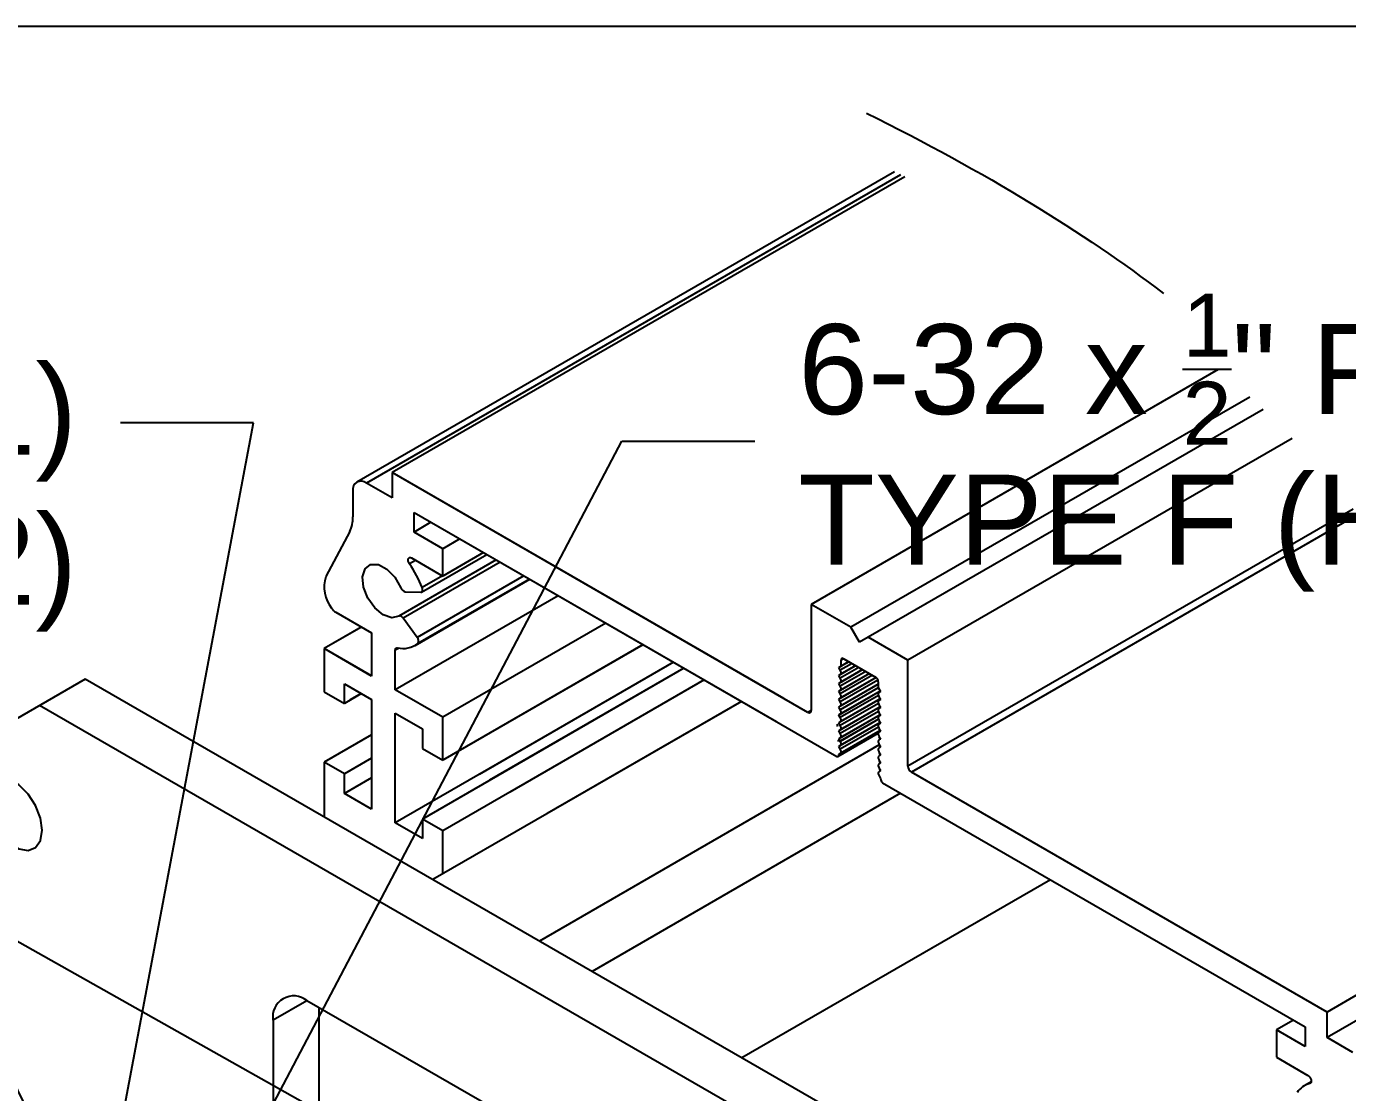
# Model space of a CAD drawing. Extents: x -0.19 to 6.76, y -6.2 to 0.
# Drawn here: x 1.613 to 4.364, y -2.222 to 0 of the extents above; entities that cross this region are included whole.
import ezdxf
from ezdxf import colors
from ezdxf.entities.mleader import LeaderData, LeaderLine
from ezdxf.math import Vec2, Vec3

# ---------------------------------------------------------------- set-up
doc = ezdxf.new("R2010")
doc.units = 0
doc.header["$LTSCALE"] = 0.5
doc.header["$MEASUREMENT"] = 0
for name, color, linetype in [('End Cap', 92, 'CONTINUOUS'), ('FAB DWG', 221, 'CONTINUOUS'), ('Housing', 150, 'CONTINUOUS')]:
    doc.layers.add(name, color=color, linetype=linetype)
doc.layers.add('Text-Unprinted', color=131, linetype='CONTINUOUS', plot=False)
doc.styles.add('LSAD_Standard', font='arial.ttf')

msp = doc.modelspace()

# ---------------------------------------------------------------- linework, layer by layer
at = {"layer": 'End Cap', "transparency": 16777216}
for p, q in [((1.7351, -1.36), (1.4632, -1.5169)), ((3.6125, -2.4437), (1.7351, -1.36)), ((3.5174, -2.4986), (1.64, -1.4149)), ((2.1969, -2.0303), (2.1262, -2.0711)), ((2.9605, -2.4711), (2.1969, -2.0303)), ((2.2213, -2.0444), (2.2213, -2.5814)), ((2.1262, -2.0711), (2.1262, -2.5265))]:
    msp.add_line(p, q, dxfattribs=at)
at = {"layer": 'End Cap', "transparency": 16777216, "flags": 128}
msp.add_lwpolyline([(1.6457, -1.6753), (1.6421, -1.6501), (1.6319, -1.6238), (1.6163, -1.5997), (1.5972, -1.5806), (1.5768, -1.5688), (1.5576, -1.5658), (1.542, -1.5719), (1.5318, -1.5864), (1.5283, -1.6076), (1.5318, -1.6328), (1.542, -1.6591), (1.5576, -1.6832), (1.5768, -1.7023), (1.5972, -1.7141), (1.6163, -1.7171), (1.6319, -1.711), (1.6421, -1.6965), (1.6457, -1.6753)], dxfattribs=at)
at = {"layer": 'End Cap', "transparency": 16777216}
msp.add_arc((2.1693, -2.0641), 0.0437, 50.7967, 189.214, dxfattribs=at)
at = {"layer": 'Housing', "linetype": 'Continuous', "lineweight": 25, "transparency": 16777216}
for p, q in [((3.4201, -0.3032), (2.3008, -0.9497)), ((3.4331, -0.3092), (2.3208, -0.9517)), ((3.4417, -0.3133), (2.3745, -0.9296)), ((4.0943, -0.7153), (3.2472, -1.2045)), ((4.0943, -0.7153), (3.2472, -1.2045)), ((4.1602, -0.7727), (3.3298, -1.2522)), ((4.1602, -0.7727), (3.3298, -1.2522)), ((4.1878, -0.7983), (3.3478, -1.2834)), ((4.1878, -0.7983), (3.3478, -1.2834)), ((4.1878, -0.7983), (3.3658, -1.273)), ((4.1878, -0.7983), (3.3658, -1.273)), ((4.2486, -0.8585), (3.4484, -1.3207)), ((4.2486, -0.8585), (3.4484, -1.3207)), ((2.3745, -0.9296), (2.3745, -0.9827)), ((3.1897, -1.4004), (2.3745, -0.9296)), ((3.2402, -1.4297), (2.3745, -0.9299)), ((2.3745, -0.9827), (2.3208, -0.9517)), ((2.2925, -0.968), (2.2925, -1.0221)), ((2.4198, -1.0129), (3.1744, -1.4488)), ((2.4198, -1.0537), (2.4198, -1.0129)), ((2.4198, -1.0132), (3.3005, -1.5217)), ((4.3756, -1.0062), (3.4484, -1.5417)), ((4.3756, -1.0062), (3.4484, -1.5417)), ((4.3841, -1.0176), (3.4555, -1.554)), ((4.3841, -1.0176), (3.4555, -1.554)), ((2.4551, -1.0333), (2.4198, -1.0537)), ((2.2859, -1.0527), (2.2364, -1.1467)), ((2.4799, -1.0885), (2.4198, -1.0537)), ((2.5152, -1.068), (2.4799, -1.0885)), ((2.4357, -1.1788), (2.5713, -1.1004)), ((2.4799, -1.1456), (2.4799, -1.0885)), ((2.5647, -1.0966), (2.4799, -1.1456)), ((2.5907, -1.1117), (2.3881, -1.2287)), ((2.599, -1.1164), (2.3971, -1.233)), ((2.4231, -1.1128), (2.4103, -1.1202)), ((2.4144, -1.1078), (2.4799, -1.1456)), ((2.4219, -1.29), (2.6607, -1.1521)), ((2.6485, -1.145), (2.4263, -1.2734)), ((2.6602, -1.1518), (2.4276, -1.2861)), ((2.4791, -1.1452), (2.4369, -1.1696)), ((2.4015, -1.178), (2.4337, -1.1792)), ((2.7201, -1.1864), (2.3809, -1.3823)), ((2.7203, -1.1864), (2.3809, -1.3823)), ((3.2472, -1.2045), (3.2472, -1.3712)), ((3.3298, -1.2522), (3.2472, -1.2045)), ((3.2472, -1.2045), (3.2472, -1.4256)), ((3.3298, -1.2522), (3.2472, -1.2045)), ((2.2569, -1.2209), (2.3314, -1.2639)), ((2.4263, -1.2734), (2.3971, -1.233)), ((2.3101, -1.2516), (2.2324, -1.2965)), ((2.3102, -1.2517), (2.2324, -1.2966)), ((2.3314, -1.2639), (2.3314, -1.3537)), ((2.3314, -1.2639), (2.3314, -1.3538)), ((2.8193, -1.2435), (2.4799, -1.4395)), ((2.8191, -1.2436), (2.4799, -1.4395)), ((3.3478, -1.2834), (3.3298, -1.2522)), ((3.3478, -1.2834), (3.3298, -1.2522)), ((2.8971, -1.2884), (2.4799, -1.5293)), ((2.8968, -1.2885), (2.4922, -1.5222)), ((3.3658, -1.273), (3.3478, -1.2834)), ((3.3658, -1.273), (3.3478, -1.2834)), ((3.4484, -1.3207), (3.3658, -1.273)), ((3.4484, -1.3207), (3.3658, -1.273)), ((2.2324, -1.2965), (2.2324, -1.3721)), ((2.3314, -1.3537), (2.2324, -1.2965)), ((2.2324, -1.2966), (2.2324, -1.3864)), ((2.3314, -1.3538), (2.2324, -1.2966)), ((2.3886, -1.2955), (2.3809, -1.3)), ((2.3886, -1.2955), (2.3809, -1.3)), ((2.3809, -1.3823), (2.3809, -1.3)), ((2.3809, -1.3823), (2.3809, -1.3)), ((3.3148, -1.3176), (3.3091, -1.3209)), ((3.3148, -1.3176), (3.3091, -1.3209)), ((3.3148, -1.3176), (3.3809, -1.3558)), ((3.3148, -1.3176), (3.3809, -1.3558)), ((2.9608, -1.3252), (2.3809, -1.66)), ((2.982, -1.3374), (2.4374, -1.6518)), ((2.9604, -1.3252), (2.5557, -1.5589)), ((2.9816, -1.3374), (2.577, -1.5711)), ((3.3257, -1.3239), (3.3045, -1.3362)), ((3.3257, -1.3239), (3.3045, -1.3362)), ((3.34, -1.3321), (3.3045, -1.3527)), ((3.34, -1.3322), (3.3045, -1.3527)), ((3.3045, -1.3362), (3.3091, -1.3333)), ((3.3045, -1.3362), (3.3091, -1.3333)), ((3.3075, -1.3417), (3.3045, -1.3362)), ((3.3075, -1.3417), (3.3045, -1.3362)), ((3.3542, -1.3404), (3.3045, -1.3691)), ((3.3543, -1.3404), (3.3045, -1.3691)), ((3.332, -1.3275), (3.3075, -1.3417)), ((3.332, -1.3276), (3.3075, -1.3417)), ((3.3398, -1.3321), (3.3075, -1.3507)), ((3.3399, -1.3321), (3.3075, -1.3508)), ((3.3463, -1.3358), (3.3075, -1.3581)), ((3.3463, -1.3358), (3.3075, -1.3582)), ((3.3541, -1.3403), (3.3075, -1.3672)), ((3.3541, -1.3403), (3.3075, -1.3672)), ((3.3605, -1.344), (3.3075, -1.3746)), ((3.3605, -1.344), (3.3075, -1.3746)), ((3.3091, -1.3333), (3.3091, -1.3209)), ((3.3091, -1.3333), (3.3091, -1.3209)), ((3.3255, -1.3238), (3.3091, -1.3333)), ((3.3255, -1.3238), (3.3091, -1.3333)), ((3.4484, -1.5417), (3.4484, -1.3207)), ((3.4484, -1.5417), (3.4484, -1.3207)), ((2.2748, -1.37), (2.3314, -1.4027)), ((2.2748, -1.3966), (2.2748, -1.37)), ((2.2748, -1.3701), (2.3314, -1.4028)), ((2.2748, -1.4109), (2.2748, -1.3701)), ((3.0244, -1.3619), (2.4799, -1.6763)), ((3.024, -1.3619), (2.6194, -1.5956)), ((3.3685, -1.3486), (3.3045, -1.3856)), ((3.3685, -1.3486), (3.3045, -1.3856)), ((3.3045, -1.3527), (3.3075, -1.3507)), ((3.3045, -1.3527), (3.3075, -1.3508)), ((3.3075, -1.3581), (3.3045, -1.3527)), ((3.3075, -1.3582), (3.3045, -1.3527)), ((3.3825, -1.357), (3.3045, -1.402)), ((3.3825, -1.357), (3.3045, -1.4021)), ((3.3045, -1.3691), (3.3075, -1.3672)), ((3.3045, -1.3691), (3.3075, -1.3672)), ((3.3075, -1.3746), (3.3045, -1.3691)), ((3.3075, -1.3746), (3.3045, -1.3691)), ((3.3866, -1.3711), (3.3045, -1.4185)), ((3.3866, -1.3711), (3.3045, -1.4185)), ((3.3683, -1.3485), (3.3075, -1.3836)), ((3.3684, -1.3486), (3.3075, -1.3837)), ((3.3748, -1.3522), (3.3075, -1.3911)), ((3.3748, -1.3523), (3.3075, -1.3911)), ((3.3824, -1.3569), (3.3075, -1.4001)), ((3.3824, -1.3569), (3.3075, -1.4001)), ((3.3859, -1.3622), (3.3075, -1.4075)), ((3.386, -1.3623), (3.3075, -1.4076)), ((3.3866, -1.3709), (3.3075, -1.4166)), ((3.3866, -1.371), (3.3075, -1.4166)), ((3.3866, -1.3656), (3.3866, -1.378)), ((3.3866, -1.3656), (3.3866, -1.378)), ((2.2324, -1.3864), (2.2748, -1.4109)), ((2.3102, -1.3905), (2.2748, -1.4109)), ((2.3101, -1.3904), (2.2871, -1.4037)), ((2.3314, -1.4027), (2.3314, -1.4293)), ((2.3314, -1.4028), (2.3314, -1.6314)), ((2.4799, -1.4395), (2.3809, -1.3823)), ((2.4799, -1.4395), (2.3809, -1.3823)), ((3.3045, -1.3856), (3.3075, -1.3836)), ((3.3045, -1.3856), (3.3075, -1.3837)), ((3.3906, -1.3852), (3.3045, -1.4349)), ((3.3906, -1.3853), (3.3045, -1.435)), ((3.3075, -1.3911), (3.3045, -1.3856)), ((3.3075, -1.3911), (3.3045, -1.3856)), ((3.3045, -1.402), (3.3075, -1.4001)), ((3.3045, -1.4021), (3.3075, -1.4001)), ((3.3906, -1.4017), (3.3045, -1.4514)), ((3.3906, -1.4017), (3.3045, -1.4515)), ((3.3075, -1.4075), (3.3045, -1.402)), ((3.3075, -1.4076), (3.3045, -1.4021)), ((3.3867, -1.3783), (3.3075, -1.424)), ((3.3867, -1.3783), (3.3075, -1.424)), ((3.3905, -1.3851), (3.3075, -1.433)), ((3.3906, -1.3851), (3.3075, -1.4331)), ((3.387, -1.3945), (3.3075, -1.4404)), ((3.387, -1.3946), (3.3075, -1.4405)), ((3.3905, -1.4015), (3.3075, -1.4495)), ((3.3906, -1.4016), (3.3075, -1.4495)), ((3.3866, -1.378), (3.3912, -1.3863)), ((3.3866, -1.378), (3.3912, -1.3863)), ((3.3912, -1.3863), (3.3881, -1.3882)), ((3.3912, -1.3863), (3.3881, -1.3882)), ((3.3881, -1.3973), (3.3912, -1.4028)), ((3.3881, -1.3973), (3.3912, -1.4028)), ((3.3912, -1.4028), (3.3881, -1.4047)), ((3.3912, -1.4028), (3.3881, -1.4047)), ((3.1022, -1.4068), (2.4593, -1.778)), ((3.1018, -1.4068), (2.6971, -1.6405)), ((3.2472, -1.4256), (3.2402, -1.4297)), ((3.3045, -1.4185), (3.3075, -1.4166)), ((3.3045, -1.4185), (3.3075, -1.4166)), ((3.3906, -1.4181), (3.3045, -1.4679)), ((3.3906, -1.4182), (3.3045, -1.4679)), ((3.3075, -1.424), (3.3045, -1.4185)), ((3.3075, -1.424), (3.3045, -1.4185)), ((3.387, -1.411), (3.3075, -1.4569)), ((3.387, -1.4111), (3.3075, -1.4569)), ((3.3905, -1.418), (3.3075, -1.4659)), ((3.3906, -1.4181), (3.3075, -1.466)), ((3.387, -1.4275), (3.3075, -1.4733)), ((3.387, -1.4275), (3.3075, -1.4734)), ((3.3881, -1.4137), (3.3912, -1.4192)), ((3.3881, -1.4137), (3.3912, -1.4192)), ((3.3912, -1.4192), (3.3881, -1.4211)), ((3.3912, -1.4192), (3.3881, -1.4212)), ((3.3881, -1.4302), (3.3912, -1.4357)), ((3.3881, -1.4302), (3.3912, -1.4357)), ((2.3809, -1.4313), (2.4374, -1.464)), ((2.3809, -1.4579), (2.3809, -1.4313)), ((2.3809, -1.4313), (2.4374, -1.464)), ((2.3809, -1.66), (2.3809, -1.4313)), ((2.4799, -1.5151), (2.4799, -1.4395)), ((2.4799, -1.5293), (2.4799, -1.4395)), ((3.3024, -1.4586), (3.3009, -1.4538)), ((3.3045, -1.4349), (3.3075, -1.433)), ((3.3045, -1.435), (3.3075, -1.4331)), ((3.3906, -1.4346), (3.3045, -1.4843)), ((3.3906, -1.4346), (3.3045, -1.4844)), ((3.3075, -1.4404), (3.3045, -1.4349)), ((3.3075, -1.4405), (3.3045, -1.435)), ((3.3045, -1.4514), (3.3075, -1.4495)), ((3.3045, -1.4515), (3.3075, -1.4495)), ((3.3906, -1.451), (3.3045, -1.5008)), ((3.3906, -1.4511), (3.3045, -1.5008)), ((3.3075, -1.4569), (3.3045, -1.4514)), ((3.3075, -1.4569), (3.3045, -1.4515)), ((3.3905, -1.4345), (3.3075, -1.4824)), ((3.3906, -1.4345), (3.3075, -1.4825)), ((3.387, -1.4439), (3.3075, -1.4898)), ((3.387, -1.444), (3.3075, -1.4899)), ((3.3905, -1.4509), (3.3075, -1.4988)), ((3.3906, -1.451), (3.3075, -1.4989)), ((3.3912, -1.4357), (3.3881, -1.4376)), ((3.3912, -1.4357), (3.3881, -1.4376)), ((3.3881, -1.4466), (3.3912, -1.4521)), ((3.3881, -1.4467), (3.3912, -1.4522)), ((3.3912, -1.4521), (3.3881, -1.4541)), ((3.3912, -1.4522), (3.3881, -1.4541)), ((2.3314, -1.4763), (2.2324, -1.5334)), ((2.4374, -1.464), (2.4374, -1.4906)), ((2.4374, -1.464), (2.4374, -1.5048)), ((3.3025, -1.5213), (3.3867, -1.4727)), ((3.3034, -1.5207), (3.3867, -1.4726)), ((3.3045, -1.4679), (3.3075, -1.4659)), ((3.3045, -1.4679), (3.3075, -1.466)), ((3.3906, -1.4676), (3.3045, -1.5174)), ((3.3907, -1.4677), (3.3045, -1.5174)), ((3.3075, -1.4733), (3.3045, -1.4679)), ((3.3075, -1.4734), (3.3045, -1.4679)), ((3.3045, -1.4843), (3.3075, -1.4824)), ((3.3045, -1.4844), (3.3075, -1.4825)), ((3.3075, -1.4898), (3.3045, -1.4843)), ((3.3075, -1.4899), (3.3045, -1.4844)), ((3.387, -1.4604), (3.3075, -1.5063)), ((3.387, -1.4605), (3.3075, -1.5063)), ((3.3905, -1.4674), (3.3075, -1.5153)), ((3.3906, -1.4674), (3.3075, -1.5154)), ((3.3881, -1.4631), (3.3912, -1.4686)), ((3.3881, -1.4631), (3.3912, -1.4686)), ((3.3912, -1.4686), (3.3881, -1.4705)), ((3.3912, -1.4686), (3.3881, -1.4705)), ((3.3881, -1.4796), (3.3912, -1.4851)), ((3.3881, -1.4796), (3.3912, -1.4851)), ((3.3912, -1.4851), (3.3881, -1.487)), ((3.3912, -1.4851), (3.3881, -1.487)), ((2.4374, -1.5048), (2.4799, -1.5293)), ((3.3888, -1.4972), (2.6809, -1.906)), ((3.304, -1.4904), (3.304, -1.4871)), ((3.3045, -1.5008), (3.3075, -1.4988)), ((3.3045, -1.5008), (3.3075, -1.4989)), ((3.3075, -1.5063), (3.3045, -1.5008)), ((3.3075, -1.5063), (3.3045, -1.5008)), ((3.3881, -1.496), (3.3912, -1.5015)), ((3.3881, -1.4961), (3.3912, -1.5015)), ((3.3912, -1.5015), (3.3881, -1.5034)), ((3.3912, -1.5015), (3.3881, -1.5035)), ((3.3881, -1.5125), (3.3912, -1.518)), ((3.3881, -1.5125), (3.3912, -1.518)), ((2.2324, -1.5334), (2.2324, -1.647)), ((2.2748, -1.5579), (2.2324, -1.5334)), ((2.3314, -1.5252), (2.2748, -1.5579)), ((3.3045, -1.5174), (3.3075, -1.5154)), ((3.3912, -1.518), (3.3881, -1.5199)), ((3.3912, -1.518), (3.3881, -1.5199)), ((3.3881, -1.5289), (3.3912, -1.5344)), ((3.3881, -1.529), (3.3912, -1.5345)), ((3.3912, -1.5344), (3.3881, -1.5364)), ((3.3912, -1.5345), (3.3881, -1.5364)), ((2.2748, -1.5987), (2.2748, -1.5579)), ((2.3314, -1.5661), (2.2748, -1.5987)), ((3.3881, -1.5454), (3.3912, -1.5509)), ((3.3881, -1.5454), (3.3912, -1.5509)), ((3.3912, -1.5509), (3.3882, -1.5528)), ((3.3912, -1.5509), (3.3882, -1.5528)), ((3.3882, -1.5618), (3.3912, -1.5673)), ((3.3882, -1.5619), (3.3912, -1.5673)), ((4.3212, -2.0539), (3.4555, -1.554)), ((4.3212, -2.0539), (3.4555, -1.554)), ((3.3951, -1.5763), (4.2759, -2.085)), ((3.3951, -1.5763), (4.2759, -2.085)), ((2.3314, -1.6314), (2.2748, -1.5987)), ((3.4331, -1.5982), (2.7906, -1.9693)), ((2.4374, -1.6926), (2.3809, -1.66)), ((2.4374, -1.6518), (2.4374, -1.6926)), ((2.4799, -1.6763), (2.4374, -1.6518)), ((2.4799, -1.7661), (2.4799, -1.6763)), ((3.7452, -1.7785), (3.1028, -2.1495)), ((3.7452, -1.7785), (3.1568, -2.1183)), ((4.6925, -1.8395), (4.3212, -2.0539)), ((4.6978, -1.8895), (4.3212, -2.107)), ((4.3212, -2.107), (4.3212, -2.0539)), ((4.2511, -2.0706), (4.2158, -2.0911)), ((4.2759, -2.085), (4.2759, -2.1258)), ((4.2158, -2.0911), (4.2158, -2.1482)), ((4.2759, -2.1258), (4.2158, -2.0911)), ((4.3749, -2.138), (4.3212, -2.107)), ((4.2158, -2.1482), (4.2813, -2.186)), ((4.2882, -2.1995), (4.2738, -2.2078)), ((4.287, -2.2022), (4.2854, -2.2032))]:
    msp.add_line(p, q, dxfattribs=at)
at = {"layer": 'Housing', "linetype": 'Continuous', "lineweight": 25, "transparency": 16777216, "flags": 128}
for points in [[(2.3879, -1.2288), (2.3733, -1.2322), (2.3559, -1.2262), (2.3384, -1.2118), (2.324, -1.1914), (2.3149, -1.1684), (2.3128, -1.1468), (2.318, -1.1301), (2.3295, -1.1211), (2.3456, -1.1214), (2.3634, -1.1309), (2.38, -1.148), (2.3926, -1.1699)], [(2.4103, -1.1202), (2.4087, -1.1175), (2.4077, -1.1146), (2.4074, -1.1119), (2.4077, -1.1096), (2.4087, -1.1079), (2.4103, -1.107), (2.4122, -1.1069), (2.4144, -1.1078)], [(2.4337, -1.1792), (2.435, -1.1791), (2.436, -1.1785), (2.4369, -1.1777), (2.4375, -1.1765), (2.4378, -1.175), (2.4378, -1.1733), (2.4375, -1.1715), (2.4369, -1.1696)], [(2.3971, -1.233), (2.396, -1.2316), (2.3948, -1.2305), (2.3936, -1.2295), (2.3923, -1.2288), (2.3911, -1.2284), (2.3899, -1.2282), (2.3888, -1.2284), (2.3879, -1.2288)], [(2.3809, -1.3), (2.381, -1.2988), (2.3812, -1.2977), (2.3816, -1.2967), (2.3822, -1.296), (2.3829, -1.2954), (2.3837, -1.2951), (2.3847, -1.2949), (2.3857, -1.295)], [(2.3809, -1.3), (2.381, -1.2988), (2.3812, -1.2977), (2.3816, -1.2967), (2.3822, -1.296), (2.3829, -1.2954), (2.3837, -1.2951), (2.3847, -1.2949), (2.3857, -1.295)], [(3.3075, -1.3507), (3.3082, -1.3501), (3.3087, -1.3493), (3.309, -1.3483), (3.3091, -1.3471), (3.309, -1.3458), (3.3087, -1.3444), (3.3082, -1.343), (3.3075, -1.3417)], [(3.3075, -1.3508), (3.3082, -1.3502), (3.3087, -1.3493), (3.309, -1.3483), (3.3091, -1.3471), (3.309, -1.3458), (3.3087, -1.3445), (3.3082, -1.3431), (3.3075, -1.3417)], [(3.3075, -1.3672), (3.3082, -1.3666), (3.3087, -1.3658), (3.309, -1.3648), (3.3091, -1.3636), (3.309, -1.3623), (3.3087, -1.3609), (3.3082, -1.3595), (3.3075, -1.3581)], [(3.3075, -1.3672), (3.3082, -1.3666), (3.3087, -1.3658), (3.309, -1.3648), (3.3091, -1.3636), (3.309, -1.3623), (3.3087, -1.3609), (3.3082, -1.3595), (3.3075, -1.3582)], [(3.3075, -1.3836), (3.3082, -1.383), (3.3087, -1.3822), (3.309, -1.3812), (3.3091, -1.38), (3.309, -1.3787), (3.3087, -1.3774), (3.3082, -1.376), (3.3075, -1.3746)], [(3.3075, -1.3837), (3.3082, -1.3831), (3.3087, -1.3823), (3.309, -1.3812), (3.3091, -1.3801), (3.309, -1.3788), (3.3087, -1.3774), (3.3082, -1.376), (3.3075, -1.3746)], [(3.3075, -1.4001), (3.3082, -1.3995), (3.3087, -1.3987), (3.309, -1.3977), (3.3091, -1.3965), (3.309, -1.3952), (3.3087, -1.3938), (3.3082, -1.3924), (3.3075, -1.3911)], [(3.3075, -1.4001), (3.3082, -1.3996), (3.3087, -1.3987), (3.309, -1.3977), (3.3091, -1.3965), (3.309, -1.3952), (3.3087, -1.3939), (3.3082, -1.3925), (3.3075, -1.3911)], [(3.3881, -1.3882), (3.3875, -1.3888), (3.387, -1.3896), (3.3867, -1.3907), (3.3866, -1.3918), (3.3867, -1.3931), (3.387, -1.3945), (3.3875, -1.3959), (3.3881, -1.3973)], [(3.3881, -1.3882), (3.3875, -1.3888), (3.387, -1.3896), (3.3867, -1.3907), (3.3866, -1.3918), (3.3867, -1.3931), (3.387, -1.3945), (3.3875, -1.3959), (3.3881, -1.3973)], [(3.3075, -1.4166), (3.3082, -1.416), (3.3087, -1.4151), (3.309, -1.4141), (3.3091, -1.4129), (3.309, -1.4116), (3.3087, -1.4103), (3.3082, -1.4089), (3.3075, -1.4075)], [(3.3075, -1.4166), (3.3082, -1.416), (3.3087, -1.4152), (3.309, -1.4142), (3.3091, -1.413), (3.309, -1.4117), (3.3087, -1.4103), (3.3082, -1.4089), (3.3075, -1.4076)], [(3.3075, -1.433), (3.3082, -1.4324), (3.3087, -1.4316), (3.309, -1.4306), (3.3091, -1.4294), (3.309, -1.4281), (3.3087, -1.4267), (3.3082, -1.4253), (3.3075, -1.424)], [(3.3075, -1.4331), (3.3082, -1.4325), (3.3087, -1.4317), (3.309, -1.4306), (3.3091, -1.4295), (3.309, -1.4282), (3.3087, -1.4268), (3.3082, -1.4254), (3.3075, -1.424)], [(3.3881, -1.4047), (3.3875, -1.4053), (3.387, -1.4061), (3.3867, -1.4071), (3.3866, -1.4083), (3.3867, -1.4096), (3.387, -1.411), (3.3875, -1.4124), (3.3881, -1.4137)], [(3.3881, -1.4047), (3.3875, -1.4053), (3.387, -1.4061), (3.3867, -1.4071), (3.3866, -1.4083), (3.3867, -1.4096), (3.387, -1.411), (3.3875, -1.4124), (3.3881, -1.4137)], [(3.3881, -1.4211), (3.3875, -1.4217), (3.387, -1.4226), (3.3867, -1.4236), (3.3866, -1.4248), (3.3867, -1.4261), (3.387, -1.4274), (3.3875, -1.4288), (3.3881, -1.4302)], [(3.3881, -1.4212), (3.3875, -1.4217), (3.387, -1.4226), (3.3867, -1.4236), (3.3866, -1.4248), (3.3867, -1.4261), (3.387, -1.4274), (3.3875, -1.4288), (3.3881, -1.4302)], [(3.3075, -1.4495), (3.3082, -1.4489), (3.3087, -1.4481), (3.309, -1.447), (3.3091, -1.4459), (3.309, -1.4446), (3.3087, -1.4432), (3.3082, -1.4418), (3.3075, -1.4404)], [(3.3075, -1.4495), (3.3082, -1.4489), (3.3087, -1.4481), (3.309, -1.4471), (3.3091, -1.4459), (3.309, -1.4446), (3.3087, -1.4432), (3.3082, -1.4418), (3.3075, -1.4405)], [(3.3075, -1.4659), (3.3082, -1.4653), (3.3087, -1.4645), (3.309, -1.4635), (3.3091, -1.4623), (3.309, -1.461), (3.3087, -1.4596), (3.3082, -1.4583), (3.3075, -1.4569)], [(3.3075, -1.466), (3.3082, -1.4654), (3.3087, -1.4646), (3.309, -1.4636), (3.3091, -1.4624), (3.309, -1.4611), (3.3087, -1.4597), (3.3082, -1.4583), (3.3075, -1.4569)], [(3.3881, -1.4376), (3.3875, -1.4382), (3.387, -1.439), (3.3867, -1.44), (3.3866, -1.4412), (3.3867, -1.4425), (3.387, -1.4439), (3.3875, -1.4453), (3.3881, -1.4466)], [(3.3881, -1.4376), (3.3875, -1.4382), (3.387, -1.439), (3.3867, -1.4401), (3.3866, -1.4412), (3.3867, -1.4425), (3.387, -1.4439), (3.3875, -1.4453), (3.3881, -1.4467)], [(3.3881, -1.4541), (3.3875, -1.4547), (3.387, -1.4555), (3.3867, -1.4565), (3.3866, -1.4577), (3.3867, -1.459), (3.387, -1.4603), (3.3875, -1.4617), (3.3881, -1.4631)], [(3.3881, -1.4541), (3.3875, -1.4547), (3.387, -1.4555), (3.3867, -1.4565), (3.3866, -1.4577), (3.3867, -1.459), (3.387, -1.4604), (3.3875, -1.4618), (3.3881, -1.4631)], [(3.3075, -1.4824), (3.3082, -1.4818), (3.3087, -1.481), (3.309, -1.48), (3.3091, -1.4788), (3.309, -1.4775), (3.3087, -1.4761), (3.3082, -1.4747), (3.3075, -1.4733)], [(3.3075, -1.4825), (3.3082, -1.4819), (3.3087, -1.481), (3.309, -1.48), (3.3091, -1.4788), (3.309, -1.4775), (3.3087, -1.4762), (3.3082, -1.4748), (3.3075, -1.4734)], [(3.3881, -1.4705), (3.3875, -1.4711), (3.387, -1.4719), (3.3867, -1.4729), (3.3866, -1.4741), (3.3867, -1.4754), (3.387, -1.4768), (3.3875, -1.4782), (3.3881, -1.4796)], [(3.3881, -1.4705), (3.3875, -1.4711), (3.387, -1.472), (3.3867, -1.473), (3.3866, -1.4742), (3.3867, -1.4755), (3.387, -1.4768), (3.3875, -1.4782), (3.3881, -1.4796)], [(3.3075, -1.4988), (3.3082, -1.4983), (3.3087, -1.4974), (3.309, -1.4964), (3.3091, -1.4952), (3.309, -1.4939), (3.3087, -1.4926), (3.3082, -1.4912), (3.3075, -1.4898)], [(3.3075, -1.4989), (3.3082, -1.4983), (3.3087, -1.4975), (3.309, -1.4965), (3.3091, -1.4953), (3.309, -1.494), (3.3087, -1.4926), (3.3082, -1.4912), (3.3075, -1.4899)], [(3.3075, -1.5153), (3.3082, -1.5147), (3.3087, -1.5139), (3.309, -1.5129), (3.3091, -1.5117), (3.309, -1.5104), (3.3087, -1.509), (3.3082, -1.5076), (3.3075, -1.5063)], [(3.3075, -1.5154), (3.3082, -1.5148), (3.3087, -1.514), (3.309, -1.5129), (3.3091, -1.5118), (3.309, -1.5105), (3.3087, -1.5091), (3.3082, -1.5077), (3.3075, -1.5063)], [(3.3881, -1.487), (3.3875, -1.4876), (3.387, -1.4884), (3.3867, -1.4894), (3.3866, -1.4906), (3.3867, -1.4919), (3.387, -1.4933), (3.3875, -1.4947), (3.3881, -1.496)], [(3.3881, -1.487), (3.3875, -1.4876), (3.387, -1.4884), (3.3867, -1.4894), (3.3866, -1.4906), (3.3867, -1.4919), (3.387, -1.4933), (3.3875, -1.4947), (3.3881, -1.4961)], [(3.3881, -1.5034), (3.3875, -1.504), (3.387, -1.5048), (3.3867, -1.5059), (3.3866, -1.507), (3.3867, -1.5083), (3.387, -1.5097), (3.3875, -1.5111), (3.3881, -1.5125)], [(3.3881, -1.5035), (3.3875, -1.5041), (3.387, -1.5049), (3.3867, -1.5059), (3.3866, -1.5071), (3.3867, -1.5084), (3.387, -1.5098), (3.3875, -1.5112), (3.3881, -1.5125)], [(3.3881, -1.5199), (3.3875, -1.5205), (3.387, -1.5213), (3.3867, -1.5223), (3.3866, -1.5235), (3.3867, -1.5248), (3.387, -1.5262), (3.3875, -1.5276), (3.3881, -1.5289)], [(3.3881, -1.5199), (3.3875, -1.5205), (3.387, -1.5213), (3.3867, -1.5224), (3.3866, -1.5235), (3.3867, -1.5248), (3.387, -1.5262), (3.3875, -1.5276), (3.3881, -1.529)], [(3.3881, -1.5364), (3.3875, -1.5369), (3.387, -1.5378), (3.3867, -1.5388), (3.3866, -1.54), (3.3867, -1.5413), (3.387, -1.5426), (3.3875, -1.544), (3.3881, -1.5454)], [(3.3881, -1.5364), (3.3875, -1.537), (3.387, -1.5378), (3.3867, -1.5388), (3.3866, -1.54), (3.3867, -1.5413), (3.387, -1.5427), (3.3875, -1.5441), (3.3881, -1.5454)], [(3.3882, -1.5528), (3.3875, -1.5534), (3.387, -1.5542), (3.3867, -1.5552), (3.3866, -1.5564), (3.3867, -1.5577), (3.387, -1.5591), (3.3875, -1.5605), (3.3882, -1.5618)], [(3.3882, -1.5528), (3.3875, -1.5534), (3.387, -1.5543), (3.3867, -1.5553), (3.3866, -1.5565), (3.3867, -1.5578), (3.387, -1.5591), (3.3875, -1.5605), (3.3882, -1.5619)], [(4.2813, -2.186), (4.2834, -2.1877), (4.2854, -2.19), (4.287, -2.1927), (4.288, -2.1956), (4.2883, -2.1983), (4.288, -2.2006), (4.287, -2.2023), (4.2854, -2.2032)]]:
    msp.add_lwpolyline(points, dxfattribs=at)
at = {"layer": 'Housing', "linetype": 'Continuous', "lineweight": 25, "transparency": 16777216}
for centre, radius, start, end in [((2.3097, -0.9652), 0.0175, 50.7624, 189.2023), ((2.2265, -1.0239), 0.066, 334.0552, 1.5696), ((2.2269, -1.2508), 0.2252, 21.1388, 35.4439), ((2.3035, -1.1685), 0.0706, 162.0509, 218.1373), ((2.4042, -1.166), 0.0123, 198.3768, 257.1337), ((2.2716, -1.1972), 0.0279, 212.3006, 238.3566), ((2.3972, -1.2464), 0.05, 256.6384, 307.4402), ((2.3972, -1.2464), 0.05, 256.6622, 307.4658), ((2.419, -1.2806), 0.0103, 327.7378, 44.6894), ((2.419, -1.2806), 0.0103, 327.7429, 44.6819), ((3.3126, -1.3203), 0.00349, 50.7605, 189.1987), ((3.3126, -1.3203), 0.00349, 50.7948, 189.2104), ((3.3743, -1.3661), 0.0123, 2.6118, 57.3879), ((3.3743, -1.3661), 0.0123, 2.6058, 57.3939), ((3.2429, -1.4263), 0.00437, 230.7967, 9.214), ((3.3006, -1.5178), 0.00386, 268.5985, 6.0384), ((3.4059, -1.5662), 0.0147, 184.1684, 223.1711), ((3.4059, -1.5662), 0.0147, 184.1647, 223.1724), ((3.4638, -1.541), 0.0154, 182.6115, 237.3885), ((3.4638, -1.541), 0.0154, 182.6055, 237.3945), ((4.2964, -2.2471), 0.0453, 104.0987, 146.0973)]:
    msp.add_arc(centre, radius, start, end, dxfattribs=at)
at = {"layer": 'Housing', "color": 1, "transparency": 16777216}
msp.add_open_spline([(3.362, -0.1806), (3.61, -0.3035), (3.8138, -0.429), (3.9809, -0.5567)], degree=3, dxfattribs=at)
at = {"layer": 'Text-Unprinted', "ltscale": 0.5, "transparency": 16777216}
msp.add_lwpolyline([(0, -6.2016), (6.0349, -6.2016), (6.0349, 0), (0, 0)], close=True, dxfattribs=at)

# ---------------------------------------------------------------- leaders
at = {"layer": 'FAB DWG', "ltscale": 0.5, "transparency": 16777216}
ml = msp.add_multileader_mtext('Standard', dxfattribs=at)
ml.set_content('\\A1;6-32 x {\\H0.7x;\\S1/2;}" PAN\\PTYPE F (HW63212)', color=256, style='LSAD_Standard')
ml.set_leader_properties()
ml.build(insert=Vec2(0, 0))
ml.multileader.update_dxf_attribs({"text_left_attachment_type": 2, "dogleg_length": 0.36, "arrow_head_size": 0.1875})
ctx = ml.context
ctx.base_point, ctx.char_height, ctx.arrow_head_size, ctx.landing_gap_size, ctx.plane_origin = Vec3(3.1298, -0.8645), 0.1875, 0.1875, 0.09, Vec3(2.1523, 15.3587)
ctx.left_attachment = 2
notes = []
notes.append((ctx, [(0, (1, 1, 0), (2.8526, -0.8645), (1, 0), 0.2772, [(3, [(3.321, -2.8802), (1.3852, -1.7895), (3.1044, -5.3061), (1.1277, -4.1459)], 0, [])])]))
ctx.mtext.insert, ctx.mtext.width, ctx.mtext.defined_height, ctx.mtext.flow_direction = Vec3(3.2198, -0.5567), 2.351815, 0.6491, 5
ml = msp.add_multileader_mtext('Standard', dxfattribs=at)
ml.set_content('\\A1;CV00267 (x1)\\PHW63214 (x2)', color=256, style='LSAD_Standard')
ml.set_leader_properties()
ml.build(insert=Vec2(0, 0))
ml.multileader.update_dxf_attribs({"text_left_attachment_type": 2, "dogleg_length": 0.36, "arrow_head_size": 0.1875})
ctx = ml.context
ctx.base_point, ctx.char_height, ctx.arrow_head_size, ctx.landing_gap_size, ctx.plane_origin = Vec3(-0.0298, -0.9856), 0.1875, 0.1875, 0.09, Vec3(0.5052, 13.4881)
ctx.left_attachment, ctx.text_align_type = 2, 2
notes.append((ctx, [(1, (1, 1, 0), (2.0857, -0.8262), (-1, 0), 0.2772, [(0, [(1.7521, -2.5982)], 0, [])])]))
ctx.mtext.insert, ctx.mtext.width, ctx.mtext.defined_height, ctx.mtext.alignment, ctx.mtext.flow_direction = Vec3(1.7185, -0.7049), 1.904564, 0.4885, 3, 5
for ctx, leaders in notes:
    for number, flags, end, landing, length, lines in leaders:
        leader = LeaderData()
        leader.index, (leader.has_last_leader_line, leader.has_dogleg_vector, leader.attachment_direction) = number, flags
        leader.last_leader_point, leader.dogleg_vector, leader.dogleg_length = Vec3(end), Vec3(landing), length
        for number, points, colour, breaks in lines:
            line = LeaderLine()
            line.index, line.vertices, line.color, line.breaks = number, Vec3.list(points), colors.encode_raw_color(colour), breaks
            leader.lines.append(line)
        ctx.leaders.append(leader)

doc.saveas('drawing.dxf')
